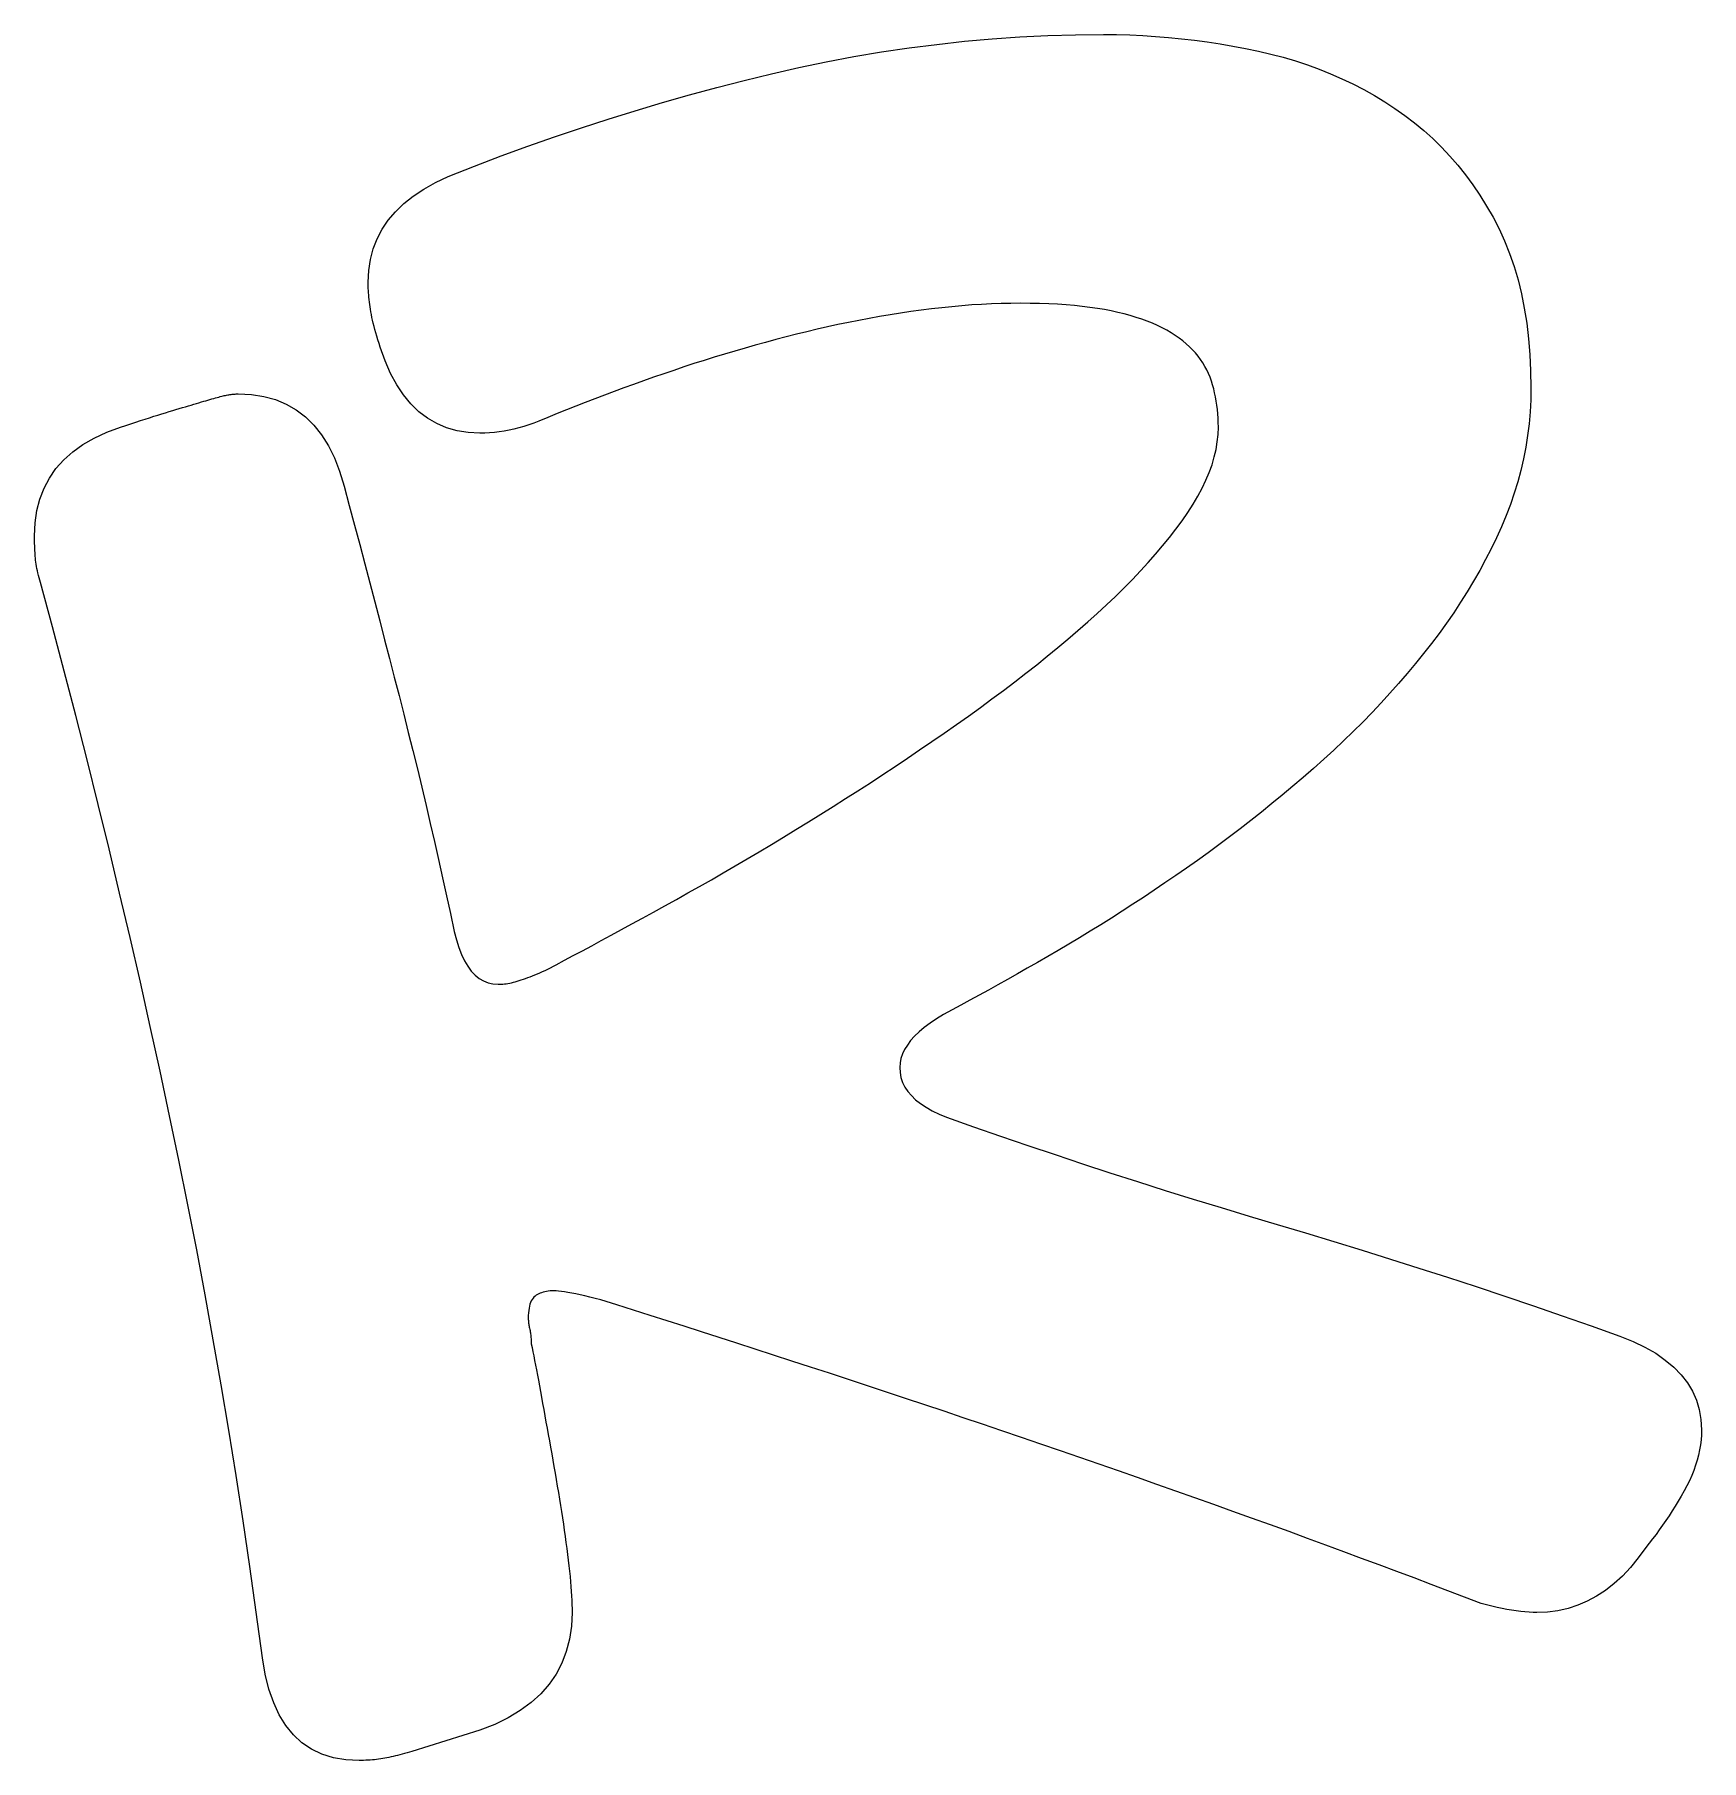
# Model space of a CAD drawing. Header units: millimetres. Extents: x 0 to 54.3, y 0.2 to 27.6.
# Drawn here: x 41.98 to 43.946, y 16.958 to 18.993 of the extents above; entities that cross this region are included whole.
import ezdxf

# ---------------------------------------------------------------- set-up
doc = ezdxf.new("R2010")
doc.units = ezdxf.units.MM

msp = doc.modelspace()

# ---------------------------------------------------------------- linework, layer by layer
msp.add_lwpolyline([(42.5751, 18.5371), (42.5691, 18.5348), (42.5632, 18.5327), (42.5574, 18.5309), (42.5515, 18.5292), (42.5457, 18.5277), (42.5399, 18.5264), (42.5341, 18.5253), (42.5284, 18.5244), (42.5226, 18.5237), (42.5169, 18.5233), (42.5113, 18.523), (42.5056, 18.5229), (42.4917, 18.5236), (42.4786, 18.5257), (42.4662, 18.5292), (42.4546, 18.5341), (42.4437, 18.5405), (42.4335, 18.5482), (42.4241, 18.5574), (42.4154, 18.568), (42.4075, 18.5799), (42.4003, 18.5933), (42.3938, 18.6081), (42.3881, 18.6243), (42.3867, 18.6287), (42.3853, 18.633), (42.384, 18.6371), (42.3829, 18.6412), (42.3818, 18.6451), (42.3808, 18.6488), (42.3798, 18.6525), (42.379, 18.656), (42.3783, 18.6594), (42.3776, 18.6627), (42.377, 18.6658), (42.3765, 18.6689), (42.3761, 18.6718), (42.3757, 18.6747), (42.3754, 18.6775), (42.375, 18.6803), (42.3748, 18.6831), (42.3745, 18.6858), (42.3743, 18.6884), (42.3742, 18.691), (42.374, 18.6936), (42.3739, 18.6961), (42.3739, 18.6985), (42.3739, 18.7009), (42.3745, 18.7146), (42.3765, 18.7276), (42.3798, 18.7401), (42.3843, 18.7519), (42.3902, 18.7632), (42.3974, 18.7739), (42.406, 18.784), (42.4158, 18.7935), (42.4269, 18.8024), (42.4394, 18.8107), (42.4531, 18.8184), (42.4682, 18.8255), (42.4994, 18.8378), (42.5307, 18.8497), (42.5621, 18.8612), (42.5936, 18.8722), (42.6253, 18.8829), (42.657, 18.8932), (42.6888, 18.9031), (42.7207, 18.9126), (42.7527, 18.9217), (42.7848, 18.9304), (42.817, 18.9387), (42.8493, 18.9466), (42.8816, 18.954), (42.914, 18.9608), (42.9465, 18.9669), (42.979, 18.9723), (43.0116, 18.9772), (43.0442, 18.9813), (43.0769, 18.9849), (43.1096, 18.9878), (43.1424, 18.99), (43.1752, 18.9916), (43.208, 18.9926), (43.241, 18.9929), (43.2564, 18.9928), (43.2718, 18.9924), (43.2871, 18.9917), (43.3024, 18.9907), (43.3177, 18.9895), (43.3329, 18.988), (43.3481, 18.9862), (43.3632, 18.9842), (43.3783, 18.9819), (43.3934, 18.9793), (43.4085, 18.9765), (43.4235, 18.9733), (43.4383, 18.9699), (43.4529, 18.966), (43.4673, 18.9618), (43.4813, 18.9571), (43.4952, 18.9521), (43.5087, 18.9466), (43.522, 18.9408), (43.535, 18.9346), (43.5478, 18.9279), (43.5603, 18.9209), (43.5726, 18.9135), (43.5846, 18.9057), (43.5963, 18.8974), (43.6076, 18.8888), (43.6185, 18.8796), (43.6291, 18.8701), (43.6393, 18.86), (43.6491, 18.8496), (43.6586, 18.8387), (43.6677, 18.8273), (43.6764, 18.8155), (43.6848, 18.8033), (43.6927, 18.7906), (43.7003, 18.7775), (43.7074, 18.7638), (43.7139, 18.7496), (43.7198, 18.7348), (43.7251, 18.7195), (43.7297, 18.7036), (43.7337, 18.6871), (43.7371, 18.6701), (43.7399, 18.6524), (43.7421, 18.6342), (43.7436, 18.6155), (43.7445, 18.5962), (43.7448, 18.5763), (43.7446, 18.5621), (43.7439, 18.548), (43.7427, 18.534), (43.741, 18.5201), (43.7388, 18.5063), (43.7362, 18.4926), (43.733, 18.479), (43.7294, 18.4655), (43.7253, 18.4521), (43.7207, 18.4388), (43.7157, 18.4256), (43.7101, 18.4125), (43.7042, 18.3995), (43.6979, 18.3865), (43.6914, 18.3737), (43.6845, 18.361), (43.6773, 18.3484), (43.6698, 18.3359), (43.662, 18.3235), (43.6539, 18.3112), (43.6455, 18.299), (43.6368, 18.2868), (43.6278, 18.2748), (43.6184, 18.2629), (43.6088, 18.2511), (43.599, 18.2394), (43.5889, 18.2277), (43.5787, 18.2162), (43.5682, 18.2048), (43.5575, 18.1935), (43.5465, 18.1822), (43.5353, 18.1711), (43.524, 18.1601), (43.5123, 18.1491), (43.5005, 18.1383), (43.4885, 18.1276), (43.4763, 18.117), (43.464, 18.1065), (43.4517, 18.0962), (43.4394, 18.086), (43.427, 18.076), (43.4146, 18.0662), (43.4021, 18.0564), (43.3895, 18.0469), (43.377, 18.0374), (43.3643, 18.0282), (43.3516, 18.019), (43.3389, 18.0101), (43.3261, 18.0012), (43.3134, 17.9925), (43.3007, 17.984), (43.288, 17.9755), (43.2754, 17.9673), (43.2628, 17.9591), (43.2502, 17.9511), (43.2376, 17.9432), (43.2251, 17.9355), (43.2125, 17.9278), (43.2, 17.9204), (43.1875, 17.913), (43.1752, 17.9058), (43.163, 17.8988), (43.151, 17.8919), (43.1393, 17.8852), (43.1277, 17.8787), (43.1163, 17.8723), (43.1052, 17.8661), (43.0942, 17.86), (43.0834, 17.8541), (43.0728, 17.8484), (43.0624, 17.8428), (43.0522, 17.8374), (43.044, 17.8323), (43.0365, 17.8272), (43.0296, 17.8221), (43.0235, 17.817), (43.0182, 17.8118), (43.0135, 17.8066), (43.0096, 17.8014), (43.0063, 17.7962), (43.0038, 17.791), (43.002, 17.7857), (43.001, 17.7804), (43.0006, 17.775), (43.001, 17.7689), (43.0021, 17.763), (43.004, 17.7573), (43.0067, 17.7519), (43.0102, 17.7467), (43.0144, 17.7417), (43.0194, 17.7369), (43.0251, 17.7323), (43.0316, 17.728), (43.0389, 17.7239), (43.047, 17.72), (43.0558, 17.7163), (43.0876, 17.7051), (43.1195, 17.694), (43.1516, 17.683), (43.1838, 17.6722), (43.2161, 17.6614), (43.2485, 17.6508), (43.2811, 17.6404), (43.3138, 17.63), (43.3466, 17.6198), (43.3795, 17.6097), (43.4125, 17.5997), (43.4457, 17.5899), (43.479, 17.58), (43.5123, 17.5699), (43.5458, 17.5596), (43.5793, 17.5491), (43.6128, 17.5384), (43.6465, 17.5275), (43.6802, 17.5165), (43.714, 17.5052), (43.7479, 17.4937), (43.7818, 17.482), (43.8158, 17.4702), (43.8499, 17.4581), (43.8653, 17.4519), (43.8793, 17.4452), (43.892, 17.4379), (43.9033, 17.43), (43.9133, 17.4216), (43.922, 17.4127), (43.9294, 17.4032), (43.9354, 17.3932), (43.94, 17.3827), (43.9434, 17.3716), (43.9454, 17.3599), (43.946, 17.3477), (43.9459, 17.3418), (43.9455, 17.3358), (43.9448, 17.3299), (43.9438, 17.3239), (43.9425, 17.3179), (43.9409, 17.3119), (43.9391, 17.3059), (43.9369, 17.2998), (43.9345, 17.2938), (43.9318, 17.2877), (43.9288, 17.2817), (43.9256, 17.2756), (43.9221, 17.2696), (43.9186, 17.2636), (43.9151, 17.2577), (43.9114, 17.252), (43.9077, 17.2463), (43.904, 17.2407), (43.9002, 17.2351), (43.8963, 17.2297), (43.8924, 17.2244), (43.8884, 17.2191), (43.8843, 17.2139), (43.8802, 17.2088), (43.8714, 17.1966), (43.8623, 17.1854), (43.8528, 17.1753), (43.843, 17.1663), (43.8328, 17.1583), (43.8223, 17.1514), (43.8114, 17.1456), (43.8002, 17.1408), (43.7887, 17.1371), (43.7768, 17.1344), (43.7646, 17.1328), (43.752, 17.1323), (43.7474, 17.1323), (43.7427, 17.1326), (43.7378, 17.1329), (43.7328, 17.1335), (43.7276, 17.1341), (43.7221, 17.1349), (43.7166, 17.1359), (43.7108, 17.137), (43.7049, 17.1383), (43.6988, 17.1397), (43.6925, 17.1413), (43.6861, 17.143), (43.6667, 17.1504), (43.647, 17.1579), (43.6272, 17.1654), (43.6071, 17.173), (43.5867, 17.1807), (43.5661, 17.1884), (43.5453, 17.1961), (43.5243, 17.2039), (43.503, 17.2117), (43.4815, 17.2196), (43.4597, 17.2276), (43.4377, 17.2355), (43.4156, 17.2436), (43.3933, 17.2515), (43.3711, 17.2595), (43.3487, 17.2675), (43.3262, 17.2755), (43.3037, 17.2834), (43.2811, 17.2913), (43.2585, 17.2992), (43.2357, 17.3072), (43.2129, 17.3151), (43.19, 17.3229), (43.1671, 17.3308), (43.1441, 17.3386), (43.1212, 17.3464), (43.0984, 17.3542), (43.0756, 17.3619), (43.0529, 17.3695), (43.0302, 17.3771), (43.0076, 17.3846), (42.9851, 17.3921), (42.9626, 17.3996), (42.9402, 17.407), (42.9178, 17.4143), (42.8955, 17.4216), (42.8734, 17.4288), (42.8516, 17.4359), (42.83, 17.4429), (42.8087, 17.4498), (42.7877, 17.4566), (42.7669, 17.4632), (42.7464, 17.4698), (42.7262, 17.4762), (42.7063, 17.4825), (42.6866, 17.4887), (42.6672, 17.4949), (42.6481, 17.5008), (42.6414, 17.5025), (42.6351, 17.5041), (42.6292, 17.5055), (42.6237, 17.5068), (42.6186, 17.5079), (42.6138, 17.5089), (42.6094, 17.5097), (42.6053, 17.5103), (42.6016, 17.5109), (42.5983, 17.5112), (42.5954, 17.5115), (42.5929, 17.5115), (42.5905, 17.5115), (42.5883, 17.5114), (42.5861, 17.5111), (42.5841, 17.5108), (42.5821, 17.5104), (42.5802, 17.51), (42.5784, 17.5094), (42.5766, 17.5088), (42.575, 17.508), (42.5734, 17.5072), (42.572, 17.5063), (42.5706, 17.5053), (42.5693, 17.5042), (42.5682, 17.5028), (42.5671, 17.5013), (42.5662, 17.4997), (42.5653, 17.4978), (42.5646, 17.4957), (42.564, 17.4935), (42.5635, 17.491), (42.5631, 17.4884), (42.5628, 17.4856), (42.5626, 17.4826), (42.5626, 17.4795), (42.5626, 17.4786), (42.5626, 17.4776), (42.5627, 17.4766), (42.5628, 17.4756), (42.5629, 17.4746), (42.563, 17.4735), (42.5632, 17.4723), (42.5634, 17.4712), (42.5636, 17.47), (42.5638, 17.4687), (42.5641, 17.4674), (42.5644, 17.4661), (42.5647, 17.4648), (42.5649, 17.4634), (42.5651, 17.4621), (42.5654, 17.4607), (42.5655, 17.4593), (42.5657, 17.4579), (42.5658, 17.4565), (42.566, 17.455), (42.566, 17.4536), (42.5661, 17.4521), (42.5661, 17.4507), (42.5662, 17.4492), (42.5671, 17.4446), (42.568, 17.4398), (42.569, 17.4348), (42.57, 17.4295), (42.5711, 17.424), (42.5722, 17.4183), (42.5733, 17.4123), (42.5745, 17.4061), (42.5757, 17.3996), (42.5769, 17.3929), (42.5782, 17.386), (42.5795, 17.3789), (42.5808, 17.3716), (42.5822, 17.3643), (42.5835, 17.3569), (42.5848, 17.3495), (42.5862, 17.3421), (42.5875, 17.3346), (42.5889, 17.3271), (42.5902, 17.3195), (42.5915, 17.3119), (42.5929, 17.3043), (42.5942, 17.2967), (42.5955, 17.289), (42.5968, 17.2813), (42.5981, 17.2737), (42.5994, 17.2661), (42.6006, 17.2586), (42.6017, 17.2512), (42.6029, 17.2438), (42.604, 17.2365), (42.605, 17.2292), (42.606, 17.222), (42.607, 17.2149), (42.608, 17.2078), (42.6089, 17.2008), (42.6097, 17.194), (42.6105, 17.1873), (42.6112, 17.1809), (42.6119, 17.1746), (42.6124, 17.1686), (42.6129, 17.1628), (42.6133, 17.1572), (42.6136, 17.1518), (42.6139, 17.1466), (42.6141, 17.1416), (42.6142, 17.1368), (42.6142, 17.1323), (42.6135, 17.1161), (42.6112, 17.1007), (42.6074, 17.0862), (42.6022, 17.0725), (42.5954, 17.0597), (42.5871, 17.0477), (42.5773, 17.0365), (42.566, 17.0262), (42.5531, 17.0168), (42.5388, 17.0081), (42.523, 17.0003), (42.5056, 16.9934), (42.4255, 16.9685), (42.4225, 16.9676), (42.4197, 16.9668), (42.4168, 16.966), (42.414, 16.9652), (42.4113, 16.9645), (42.4086, 16.9638), (42.4059, 16.9631), (42.4033, 16.9625), (42.4008, 16.962), (42.3983, 16.9614), (42.3958, 16.9609), (42.3934, 16.9605), (42.3911, 16.96), (42.3886, 16.9596), (42.3862, 16.9593), (42.3837, 16.959), (42.3813, 16.9587), (42.3788, 16.9585), (42.3762, 16.9582), (42.3737, 16.9581), (42.3711, 16.958), (42.3685, 16.9579), (42.3658, 16.9578), (42.3632, 16.9578), (42.3474, 16.9586), (42.3328, 16.9611), (42.3193, 16.9654), (42.307, 16.9712), (42.2958, 16.9788), (42.2857, 16.9881), (42.2768, 16.999), (42.269, 17.0116), (42.2624, 17.0259), (42.2568, 17.0419), (42.2525, 17.0595), (42.2492, 17.0789), (42.2419, 17.1328), (42.2343, 17.1866), (42.2264, 17.2403), (42.2181, 17.2939), (42.2094, 17.3474), (42.2005, 17.4007), (42.1912, 17.4539), (42.1816, 17.507), (42.1716, 17.5599), (42.1613, 17.6128), (42.1507, 17.6655), (42.1397, 17.7181), (42.1285, 17.7706), (42.1169, 17.8231), (42.1052, 17.8755), (42.0931, 17.928), (42.0808, 17.9804), (42.0683, 18.0328), (42.0555, 18.0851), (42.0424, 18.1375), (42.029, 18.1898), (42.0155, 18.2421), (42.0016, 18.2943), (41.9875, 18.3466), (41.9866, 18.3495), (41.9858, 18.3524), (41.9851, 18.3552), (41.9844, 18.358), (41.9838, 18.3607), (41.9833, 18.3633), (41.9828, 18.3658), (41.9823, 18.3683), (41.982, 18.3708), (41.9817, 18.3732), (41.9814, 18.3755), (41.9813, 18.3777), (41.9811, 18.38), (41.981, 18.3821), (41.9809, 18.3843), (41.9808, 18.3864), (41.9807, 18.3884), (41.9806, 18.3904), (41.9805, 18.3924), (41.9805, 18.3944), (41.9804, 18.3963), (41.9804, 18.3981), (41.9804, 18.4), (41.9804, 18.4018), (41.9811, 18.4171), (41.9832, 18.4316), (41.9867, 18.4452), (41.9916, 18.458), (41.998, 18.4699), (42.0057, 18.481), (42.0149, 18.4913), (42.0255, 18.5007), (42.0374, 18.5093), (42.0508, 18.517), (42.0656, 18.5239), (42.0819, 18.53), (42.088, 18.532), (42.0939, 18.534), (42.0997, 18.5359), (42.1053, 18.5377), (42.1107, 18.5394), (42.1159, 18.5411), (42.1209, 18.5427), (42.1258, 18.5442), (42.1304, 18.5457), (42.1349, 18.547), (42.1392, 18.5483), (42.1433, 18.5496), (42.1472, 18.5507), (42.151, 18.5519), (42.1547, 18.553), (42.1583, 18.554), (42.1618, 18.555), (42.1651, 18.556), (42.1683, 18.557), (42.1714, 18.5579), (42.1743, 18.5587), (42.1772, 18.5596), (42.1799, 18.5604), (42.1824, 18.5611), (42.1849, 18.5619), (42.1873, 18.5625), (42.1896, 18.5632), (42.1917, 18.5638), (42.1938, 18.5644), (42.1958, 18.5649), (42.1977, 18.5654), (42.1995, 18.5659), (42.2011, 18.5663), (42.2027, 18.5667), (42.2042, 18.5671), (42.2056, 18.5674), (42.2069, 18.5677), (42.2082, 18.5679), (42.2095, 18.5681), (42.2108, 18.5684), (42.2121, 18.5685), (42.2134, 18.5687), (42.2146, 18.5688), (42.2159, 18.569), (42.2171, 18.569), (42.2183, 18.5691), (42.2195, 18.5691), (42.2207, 18.5691), (42.2363, 18.5684), (42.2509, 18.5661), (42.2646, 18.5624), (42.2773, 18.5571), (42.2891, 18.5503), (42.3, 18.542), (42.3099, 18.5322), (42.3189, 18.5209), (42.3269, 18.5081), (42.334, 18.4937), (42.3401, 18.4779), (42.3454, 18.4605), (42.3516, 18.4375), (42.3577, 18.4145), (42.3638, 18.3917), (42.3698, 18.3689), (42.3758, 18.3464), (42.3816, 18.3239), (42.3875, 18.3015), (42.3932, 18.2793), (42.3989, 18.2572), (42.4046, 18.2353), (42.4102, 18.2134), (42.4157, 18.1917), (42.4211, 18.17), (42.4265, 18.1485), (42.4318, 18.1269), (42.437, 18.1054), (42.4421, 18.084), (42.4471, 18.0626), (42.452, 18.0413), (42.4568, 18.02), (42.4616, 17.9987), (42.4663, 17.9775), (42.4708, 17.9564), (42.4753, 17.9353), (42.4779, 17.9253), (42.4807, 17.9162), (42.4839, 17.908), (42.4874, 17.9007), (42.4912, 17.8942), (42.4954, 17.8885), (42.4998, 17.8838), (42.5046, 17.8799), (42.5097, 17.8769), (42.5152, 17.8747), (42.5209, 17.8734), (42.527, 17.873), (42.5288, 17.873), (42.5306, 17.8731), (42.5325, 17.8732), (42.5345, 17.8735), (42.5365, 17.8737), (42.5386, 17.8741), (42.5407, 17.8745), (42.5428, 17.8749), (42.545, 17.8755), (42.5473, 17.8761), (42.5496, 17.8767), (42.5519, 17.8774), (42.5543, 17.8782), (42.5568, 17.879), (42.5594, 17.8799), (42.562, 17.8809), (42.5647, 17.8819), (42.5675, 17.883), (42.5703, 17.8841), (42.5733, 17.8853), (42.5763, 17.8866), (42.5794, 17.8879), (42.5825, 17.8893), (42.5857, 17.8908), (42.5954, 17.8959), (42.6054, 17.9013), (42.6157, 17.9068), (42.6264, 17.9125), (42.6374, 17.9185), (42.6487, 17.9246), (42.6604, 17.9309), (42.6724, 17.9375), (42.6847, 17.9442), (42.6974, 17.9511), (42.7104, 17.9582), (42.7237, 17.9656), (42.7373, 17.973), (42.7509, 17.9807), (42.7647, 17.9884), (42.7785, 17.9963), (42.7925, 18.0043), (42.8065, 18.0125), (42.8207, 18.0208), (42.8349, 18.0293), (42.8493, 18.0378), (42.8637, 18.0465), (42.8782, 18.0554), (42.8929, 18.0644), (42.9076, 18.0735), (42.9222, 18.0826), (42.9368, 18.0919), (42.9514, 18.1013), (42.966, 18.1107), (42.9806, 18.1202), (42.9951, 18.1299), (43.0096, 18.1396), (43.0241, 18.1493), (43.0385, 18.1592), (43.053, 18.1692), (43.0674, 18.1792), (43.0816, 18.1893), (43.0957, 18.1994), (43.1094, 18.2095), (43.123, 18.2196), (43.1362, 18.2297), (43.1493, 18.2398), (43.1621, 18.2498), (43.1746, 18.2599), (43.1869, 18.27), (43.1989, 18.2801), (43.2107, 18.2902), (43.2223, 18.3003), (43.2335, 18.3104), (43.2444, 18.3204), (43.2549, 18.3304), (43.2651, 18.3405), (43.2749, 18.3504), (43.2844, 18.3604), (43.2935, 18.3703), (43.3022, 18.3802), (43.3106, 18.3901), (43.3186, 18.4), (43.3262, 18.4098), (43.3336, 18.4196), (43.3404, 18.4293), (43.3466, 18.439), (43.3522, 18.4485), (43.3573, 18.458), (43.3617, 18.4673), (43.3656, 18.4766), (43.3689, 18.4857), (43.3715, 18.4948), (43.3736, 18.5037), (43.3751, 18.5126), (43.376, 18.5213), (43.3763, 18.53), (43.3762, 18.5353), (43.376, 18.5405), (43.3757, 18.5457), (43.3752, 18.5508), (43.3746, 18.5558), (43.3738, 18.5607), (43.373, 18.5656), (43.3719, 18.5703), (43.3708, 18.575), (43.3695, 18.5797), (43.3681, 18.5842), (43.3665, 18.5887), (43.3647, 18.5931), (43.3628, 18.5974), (43.3605, 18.6016), (43.3581, 18.6057), (43.3554, 18.6098), (43.3525, 18.6137), (43.3493, 18.6175), (43.3459, 18.6212), (43.3423, 18.6248), (43.3384, 18.6283), (43.3343, 18.6317), (43.33, 18.635), (43.3254, 18.6382), (43.3206, 18.6413), (43.3155, 18.6443), (43.3101, 18.6471), (43.3045, 18.6498), (43.2986, 18.6524), (43.2925, 18.6548), (43.2861, 18.6572), (43.2794, 18.6594), (43.2725, 18.6615), (43.2653, 18.6635), (43.2579, 18.6653), (43.2501, 18.667), (43.2421, 18.6686), (43.2337, 18.67), (43.2249, 18.6712), (43.2159, 18.6723), (43.2065, 18.6733), (43.1967, 18.6741), (43.1867, 18.6748), (43.1763, 18.6753), (43.1655, 18.6757), (43.1544, 18.6759), (43.143, 18.676), (43.1317, 18.6759), (43.1203, 18.6757), (43.1088, 18.6753), (43.0972, 18.6747), (43.0856, 18.674), (43.0738, 18.6731), (43.062, 18.672), (43.0501, 18.6708), (43.038, 18.6695), (43.0259, 18.6679), (43.0138, 18.6663), (43.0015, 18.6644), (42.9892, 18.6624), (42.9769, 18.6603), (42.9646, 18.6581), (42.9523, 18.6558), (42.9401, 18.6534), (42.9278, 18.6508), (42.9156, 18.6482), (42.9034, 18.6454), (42.8911, 18.6425), (42.879, 18.6396), (42.8668, 18.6365), (42.8546, 18.6332), (42.8424, 18.6299), (42.8303, 18.6266), (42.8182, 18.6231), (42.8061, 18.6196), (42.7941, 18.616), (42.782, 18.6123), (42.77, 18.6086), (42.758, 18.6048), (42.7461, 18.6009), (42.7342, 18.5969), (42.7223, 18.5929), (42.7104, 18.5887), (42.6986, 18.5846), (42.6868, 18.5804), (42.6752, 18.5762), (42.6637, 18.5719), (42.6523, 18.5677), (42.6409, 18.5634), (42.6297, 18.559), (42.6186, 18.5547), (42.6075, 18.5503), (42.5966, 18.546), (42.5858, 18.5415), (42.5751, 18.5371)], close=True)

doc.saveas('drawing.dxf')
